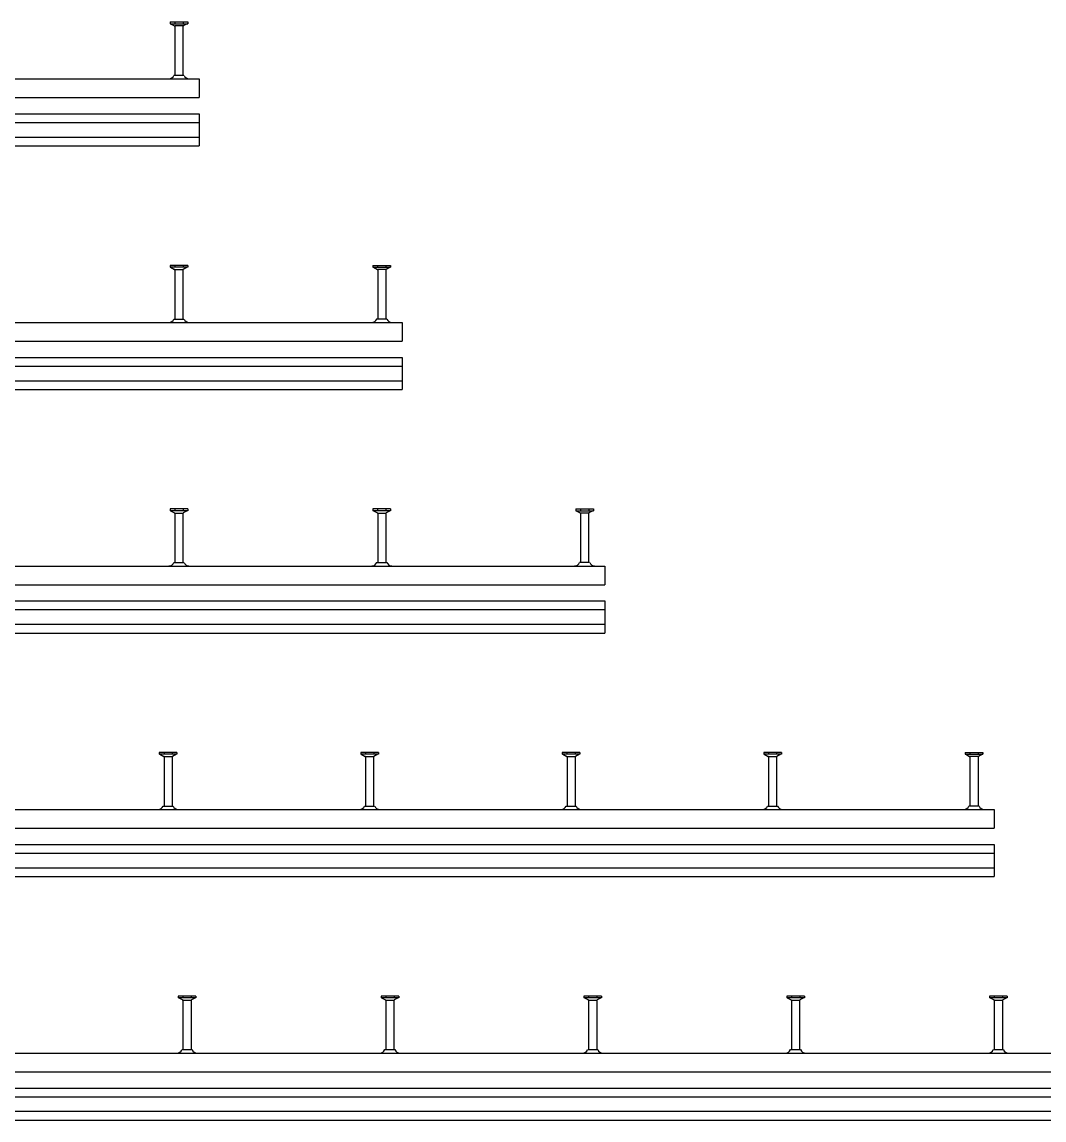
# Model space of a CAD drawing. Header units: millimetres. Extents: x 7205 to 13335, y -2256 to 2742.
# Drawn here: x 9096 to 10356, y -2256 to -903 of the extents above; entities that cross this region are included whole.
import ezdxf

# ---------------------------------------------------------------- set-up
doc = ezdxf.new("R2010")
doc.units = ezdxf.units.MM
doc.header["$LTSCALE"] = 10
doc.layers.add('HALFEN', color=2, linetype='CONTINUOUS')
doc.layers.add('TEXT3', color=3, linetype='CONTINUOUS')

# ---------------------------------------------------------------- blocks, each defined once
blk = doc.blocks.new('*U3')
at = {"layer": 'HALFEN'}
for p, q in [((-10.9, 35.1), (-10.9, 32.9)), ((10.9, 35.1), (-10.9, 35.1)), ((10.9, 32.9), (-10.9, 32.9)), ((-10.3, 32.9), (-5.4, 30.3)), ((-5.1, 35), (-5.1, 33.1)), ((-5, 29.6), (-5, -30.9)), ((-4.8, 30.1), (4.8, 30.1)), ((5, 29.6), (5, -30.9)), ((5.1, 35), (5.1, 33.1)), ((10.3, 32.9), (5.4, 30.3)), ((10.9, 35.1), (10.9, 32.9)), ((-6.2, -30.9), (6.2, -30.9))]:
    blk.add_line(p, q, dxfattribs=at)
for centre, radius, start, end in [((-5.8, 29.6), 0.8, 0, 62.3005), ((5.8, 29.6), 0.8, 117.6995, 180), ((-12.5, -28.4), 6.7, 270.9954, 338.0812), ((12.5, -28.4), 6.7, 201.9188, 269.0046)]:
    blk.add_arc(centre, radius, start, end, dxfattribs=at)
at = {"layer": 'TEXT3'}
blk.add_line((-6.2, -30.9), (-5.7, -30.9), dxfattribs=at)
blk = doc.blocks.new('*U4')
at = {"layer": 'HALFEN', "color": 0, "linetype": 'ByBlock', "lineweight": -2, "transparency": 16777216}
for p in [(2000, 0), (2250, 0), (2500, 0), (2750, 0), (3000, 0)]:
    blk.add_blockref('*U3', p, dxfattribs=at)

msp = doc.modelspace()

# ---------------------------------------------------------------- linework, layer by layer
at = {"layer": 'HALFEN'}
for p, q in [((9278.9, -903.4), (9278.9, -905.6)), ((9278.9, -903.4), (9300.7, -903.4)), ((9278.9, -905.6), (9300.7, -905.6)), ((9279.5, -905.6), (9284.4, -908.2)), ((9284.7, -903.5), (9284.7, -905.5)), ((9294.9, -903.5), (9294.9, -905.5)), ((9300.1, -905.6), (9295.2, -908.2)), ((9300.7, -903.4), (9300.7, -905.6)), ((9284.8, -908.9), (9284.8, -969.5)), ((9294.6, -908.4), (9285, -908.4)), ((9294.8, -908.9), (9294.8, -969.5)), ((7264.8, -973.7), (9314.8, -973.7)), ((9296, -969.5), (9283.5, -969.5)), ((9314.8, -973.7), (9314.8, -996.7)), ((7264.8, -996.7), (9314.8, -996.7)), ((7264.8, -1016.7), (9314.8, -1016.7)), ((7264.8, -1027.4), (9314.8, -1027.4)), ((9314.8, -1016.7), (9314.8, -1056.2)), ((7264.8, -1045.4), (9314.8, -1045.4)), ((7264.8, -1056.2), (9314.8, -1056.2)), ((9278.9, -1203.4), (9278.9, -1205.6)), ((9300.7, -1203.4), (9278.9, -1203.4)), ((9284.7, -1203.5), (9284.7, -1205.5)), ((9294.9, -1203.5), (9294.9, -1205.5)), ((9300.7, -1203.4), (9300.7, -1205.6)), ((9528.9, -1203.4), (9528.9, -1205.6)), ((9528.9, -1203.4), (9550.7, -1203.4)), ((9534.7, -1203.5), (9534.7, -1205.5)), ((9544.9, -1203.5), (9544.9, -1205.5)), ((9550.7, -1203.4), (9550.7, -1205.6)), ((9300.7, -1205.6), (9278.9, -1205.6)), ((9279.5, -1205.6), (9284.4, -1208.2)), ((9284.8, -1208.9), (9284.8, -1269.5)), ((9285, -1208.4), (9294.5, -1208.4)), ((9294.8, -1208.9), (9294.8, -1269.5)), ((9300.1, -1205.6), (9295.2, -1208.2)), ((9528.9, -1205.6), (9550.7, -1205.6)), ((9529.5, -1205.6), (9534.4, -1208.2)), ((9534.8, -1208.9), (9534.8, -1269.5)), ((9544.6, -1208.4), (9535, -1208.4)), ((9544.8, -1208.9), (9544.8, -1269.5)), ((9550.1, -1205.6), (9545.2, -1208.2)), ((9283.5, -1269.5), (9296, -1269.5)), ((9546, -1269.5), (9533.5, -1269.5)), ((7264.8, -1273.7), (9564.8, -1273.7)), ((9564.8, -1273.7), (9564.8, -1296.7)), ((7264.8, -1296.7), (9564.8, -1296.7)), ((7264.8, -1316.7), (9564.8, -1316.7)), ((9564.8, -1316.7), (9564.8, -1356.2)), ((7264.8, -1327.4), (9564.8, -1327.4)), ((7264.8, -1345.4), (9564.8, -1345.4)), ((7264.8, -1356.2), (9564.8, -1356.2)), ((9278.9, -1503.4), (9278.9, -1505.6)), ((9300.7, -1503.4), (9278.9, -1503.4)), ((9300.7, -1505.6), (9278.9, -1505.6)), ((9279.5, -1505.6), (9284.4, -1508.2)), ((9284.7, -1503.5), (9284.7, -1505.5)), ((9284.8, -1508.9), (9284.8, -1569.5)), ((9285, -1508.4), (9294.5, -1508.4)), ((9294.8, -1508.9), (9294.8, -1569.5)), ((9294.9, -1503.5), (9294.9, -1505.5)), ((9300.1, -1505.6), (9295.2, -1508.2)), ((9300.7, -1503.4), (9300.7, -1505.6)), ((9528.9, -1503.4), (9528.9, -1505.6)), ((9550.7, -1503.4), (9528.9, -1503.4)), ((9550.7, -1505.6), (9528.9, -1505.6)), ((9529.5, -1505.6), (9534.4, -1508.2)), ((9534.7, -1503.5), (9534.7, -1505.5)), ((9534.8, -1508.9), (9534.8, -1569.5)), ((9535, -1508.4), (9544.5, -1508.4)), ((9544.8, -1508.9), (9544.8, -1569.5)), ((9544.9, -1503.5), (9544.9, -1505.5)), ((9550.1, -1505.6), (9545.2, -1508.2)), ((9550.7, -1503.4), (9550.7, -1505.6)), ((9778.9, -1503.4), (9778.9, -1505.6)), ((9778.9, -1503.4), (9800.7, -1503.4)), ((9778.9, -1505.6), (9800.7, -1505.6)), ((9779.5, -1505.6), (9784.4, -1508.2)), ((9784.7, -1503.5), (9784.7, -1505.5)), ((9784.8, -1508.9), (9784.8, -1569.5)), ((9794.6, -1508.4), (9785, -1508.4)), ((9794.8, -1508.9), (9794.8, -1569.5)), ((9794.9, -1503.5), (9794.9, -1505.5)), ((9800.1, -1505.6), (9795.2, -1508.2)), ((9800.7, -1503.4), (9800.7, -1505.6)), ((7264.8, -1573.7), (9814.8, -1573.7)), ((9283.5, -1569.5), (9296, -1569.5)), ((9533.5, -1569.5), (9546, -1569.5)), ((9796, -1569.5), (9783.5, -1569.5)), ((9814.8, -1573.7), (9814.8, -1596.7)), ((7264.8, -1596.7), (9814.8, -1596.7)), ((7264.8, -1616.7), (9814.8, -1616.7)), ((9814.8, -1616.7), (9814.8, -1656.2)), ((7264.8, -1627.4), (9814.8, -1627.4)), ((7264.8, -1645.4), (9814.8, -1645.4)), ((7264.8, -1656.2), (9814.8, -1656.2)), ((9265.6, -1803.4), (9265.6, -1805.6)), ((9287.4, -1803.4), (9265.6, -1803.4)), ((9287.4, -1805.6), (9265.6, -1805.6)), ((9266.1, -1805.6), (9271, -1808.2)), ((9271.4, -1803.5), (9271.4, -1805.5)), ((9271.5, -1808.9), (9271.5, -1869.5)), ((9271.6, -1808.4), (9281.2, -1808.4)), ((9281.5, -1803.5), (9281.5, -1805.5)), ((9281.5, -1808.9), (9281.5, -1869.5)), ((9286.8, -1805.6), (9281.9, -1808.2)), ((9287.4, -1803.4), (9287.4, -1805.6)), ((9513.9, -1803.4), (9513.9, -1805.6)), ((9535.7, -1803.4), (9513.9, -1803.4)), ((9535.7, -1805.6), (9513.9, -1805.6)), ((9514.5, -1805.6), (9519.4, -1808.2)), ((9519.7, -1803.5), (9519.7, -1805.5)), ((9519.8, -1808.9), (9519.8, -1869.5)), ((9520, -1808.4), (9529.5, -1808.4)), ((9529.8, -1808.9), (9529.8, -1869.5)), ((9529.9, -1803.5), (9529.9, -1805.5)), ((9535.1, -1805.6), (9530.2, -1808.2)), ((9535.7, -1803.4), (9535.7, -1805.6)), ((9762.2, -1803.4), (9762.2, -1805.6)), ((9784, -1803.4), (9762.2, -1803.4)), ((9784, -1805.6), (9762.2, -1805.6)), ((9762.8, -1805.6), (9767.7, -1808.2)), ((9768, -1803.5), (9768, -1805.5)), ((9768.1, -1808.9), (9768.1, -1869.5)), ((9768.3, -1808.4), (9777.9, -1808.4)), ((9778.1, -1808.9), (9778.1, -1869.5)), ((9778.2, -1803.5), (9778.2, -1805.5)), ((9783.5, -1805.6), (9778.6, -1808.2)), ((9784, -1803.4), (9784, -1805.6)), ((10010.6, -1803.4), (10010.6, -1805.6)), ((10032.4, -1803.4), (10010.6, -1803.4)), ((10032.4, -1805.6), (10010.6, -1805.6)), ((10011.1, -1805.6), (10016, -1808.2)), ((10016.4, -1803.5), (10016.4, -1805.5)), ((10016.5, -1808.9), (10016.5, -1869.5)), ((10016.6, -1808.4), (10026.2, -1808.4)), ((10026.5, -1803.5), (10026.5, -1805.5)), ((10026.5, -1808.9), (10026.5, -1869.5)), ((10031.8, -1805.6), (10026.9, -1808.2)), ((10032.4, -1803.4), (10032.4, -1805.6)), ((10258.9, -1803.4), (10258.9, -1805.6)), ((10258.9, -1803.4), (10280.7, -1803.4)), ((10258.9, -1805.6), (10280.7, -1805.6)), ((10259.5, -1805.6), (10264.4, -1808.2)), ((10264.7, -1803.5), (10264.7, -1805.5)), ((10264.8, -1808.9), (10264.8, -1869.5)), ((10274.6, -1808.4), (10265, -1808.4)), ((10274.8, -1808.9), (10274.8, -1869.5)), ((10274.9, -1803.5), (10274.9, -1805.5)), ((10280.1, -1805.6), (10275.2, -1808.2)), ((10280.7, -1803.4), (10280.7, -1805.6)), ((7264.8, -1873.7), (10294.8, -1873.7)), ((9270.2, -1869.5), (9282.7, -1869.5)), ((9518.5, -1869.5), (9531, -1869.5)), ((9766.9, -1869.5), (9779.4, -1869.5)), ((10015.2, -1869.5), (10027.7, -1869.5)), ((10276, -1869.5), (10263.5, -1869.5)), ((10294.8, -1873.7), (10294.8, -1896.7)), ((7264.8, -1896.7), (10294.8, -1896.7)), ((7264.8, -1916.7), (10294.8, -1916.7)), ((10294.8, -1916.7), (10294.8, -1956.2)), ((7264.8, -1927.4), (10294.8, -1927.4)), ((7264.8, -1945.4), (10294.8, -1945.4)), ((7264.8, -1956.2), (10294.8, -1956.2)), ((7264.8, -2173.7), (13334.8, -2173.7)), ((7264.8, -2196.7), (13334.8, -2196.7)), ((7264.8, -2216.7), (13334.8, -2216.7)), ((7264.8, -2227.4), (13334.8, -2227.4)), ((7264.8, -2245.4), (13334.8, -2245.4)), ((7264.8, -2256.2), (13334.8, -2256.2))]:
    msp.add_line(p, q, dxfattribs=at)
for centre, radius, start, end in [((9284, -908.9), 0.8, 0, 62.3005), ((9295.6, -908.9), 0.8, 117.6995, 180), ((9277.3, -966.9), 6.7, 270.9954, 338.0812), ((9302.3, -966.9), 6.7, 201.9188, 269.0046), ((9284, -1208.9), 0.8, 0, 62.3005), ((9295.6, -1208.9), 0.8, 117.6995, 180), ((9534, -1208.9), 0.8, 0, 62.3005), ((9545.6, -1208.9), 0.8, 117.6995, 180), ((9277.3, -1266.9), 6.7, 270.9954, 338.0812), ((9302.3, -1266.9), 6.7, 201.9188, 269.0046), ((9527.3, -1266.9), 6.7, 270.9954, 338.0812), ((9552.3, -1266.9), 6.7, 201.9188, 269.0046), ((9284, -1508.9), 0.8, 0, 62.3005), ((9295.6, -1508.9), 0.8, 117.6995, 180), ((9534, -1508.9), 0.8, 0, 62.3005), ((9545.6, -1508.9), 0.8, 117.6995, 180), ((9784, -1508.9), 0.8, 0, 62.3005), ((9795.6, -1508.9), 0.8, 117.6995, 180), ((9277.3, -1566.9), 6.7, 270.9954, 338.0812), ((9302.3, -1566.9), 6.7, 201.9188, 269.0046), ((9527.3, -1566.9), 6.7, 270.9954, 338.0812), ((9552.3, -1566.9), 6.7, 201.9188, 269.0046), ((9777.3, -1566.9), 6.7, 270.9954, 338.0812), ((9802.3, -1566.9), 6.7, 201.9188, 269.0046), ((9270.7, -1808.9), 0.8, 0, 62.3005), ((9282.3, -1808.9), 0.8, 117.6995, 180), ((9519, -1808.9), 0.8, 0, 62.3005), ((9530.6, -1808.9), 0.8, 117.6995, 180), ((9767.3, -1808.9), 0.8, 0, 62.3005), ((9778.9, -1808.9), 0.8, 117.6995, 180), ((10015.7, -1808.9), 0.8, 0, 62.3005), ((10027.3, -1808.9), 0.8, 117.6995, 180), ((10264, -1808.9), 0.8, 0, 62.3005), ((10275.6, -1808.9), 0.8, 117.6995, 180), ((9264, -1866.9), 6.7, 270.9954, 338.0812), ((9288.9, -1866.9), 6.7, 201.9188, 269.0046), ((9512.3, -1866.9), 6.7, 270.9954, 338.0812), ((9537.3, -1866.9), 6.7, 201.9188, 269.0046), ((9760.7, -1866.9), 6.7, 270.9954, 338.0812), ((9785.6, -1866.9), 6.7, 201.9188, 269.0046), ((10009, -1866.9), 6.7, 270.9954, 338.0812), ((10033.9, -1866.9), 6.7, 201.9188, 269.0046), ((10257.3, -1866.9), 6.7, 270.9954, 338.0812), ((10282.3, -1866.9), 6.7, 201.9188, 269.0046)]:
    msp.add_arc(centre, radius, start, end, dxfattribs=at)
at = {"layer": 'TEXT3'}
for p, q in [((9296, -969.5), (9295.5, -969.5)), ((9283.5, -1269.5), (9284.1, -1269.5)), ((9546, -1269.5), (9545.5, -1269.5)), ((9283.5, -1569.5), (9284.1, -1569.5)), ((9533.5, -1569.5), (9534.1, -1569.5)), ((9796, -1569.5), (9795.5, -1569.5)), ((9270.2, -1869.5), (9270.7, -1869.5)), ((9518.5, -1869.5), (9519.1, -1869.5)), ((9766.9, -1869.5), (9767.4, -1869.5)), ((10015.2, -1869.5), (10015.7, -1869.5)), ((10276, -1869.5), (10275.5, -1869.5))]:
    msp.add_line(p, q, dxfattribs=at)

# ---------------------------------------------------------------- block references
at = {"layer": 'HALFEN'}
msp.add_blockref('*U4', (7299.8, -2138.5), dxfattribs=at)

doc.saveas('drawing.dxf')
